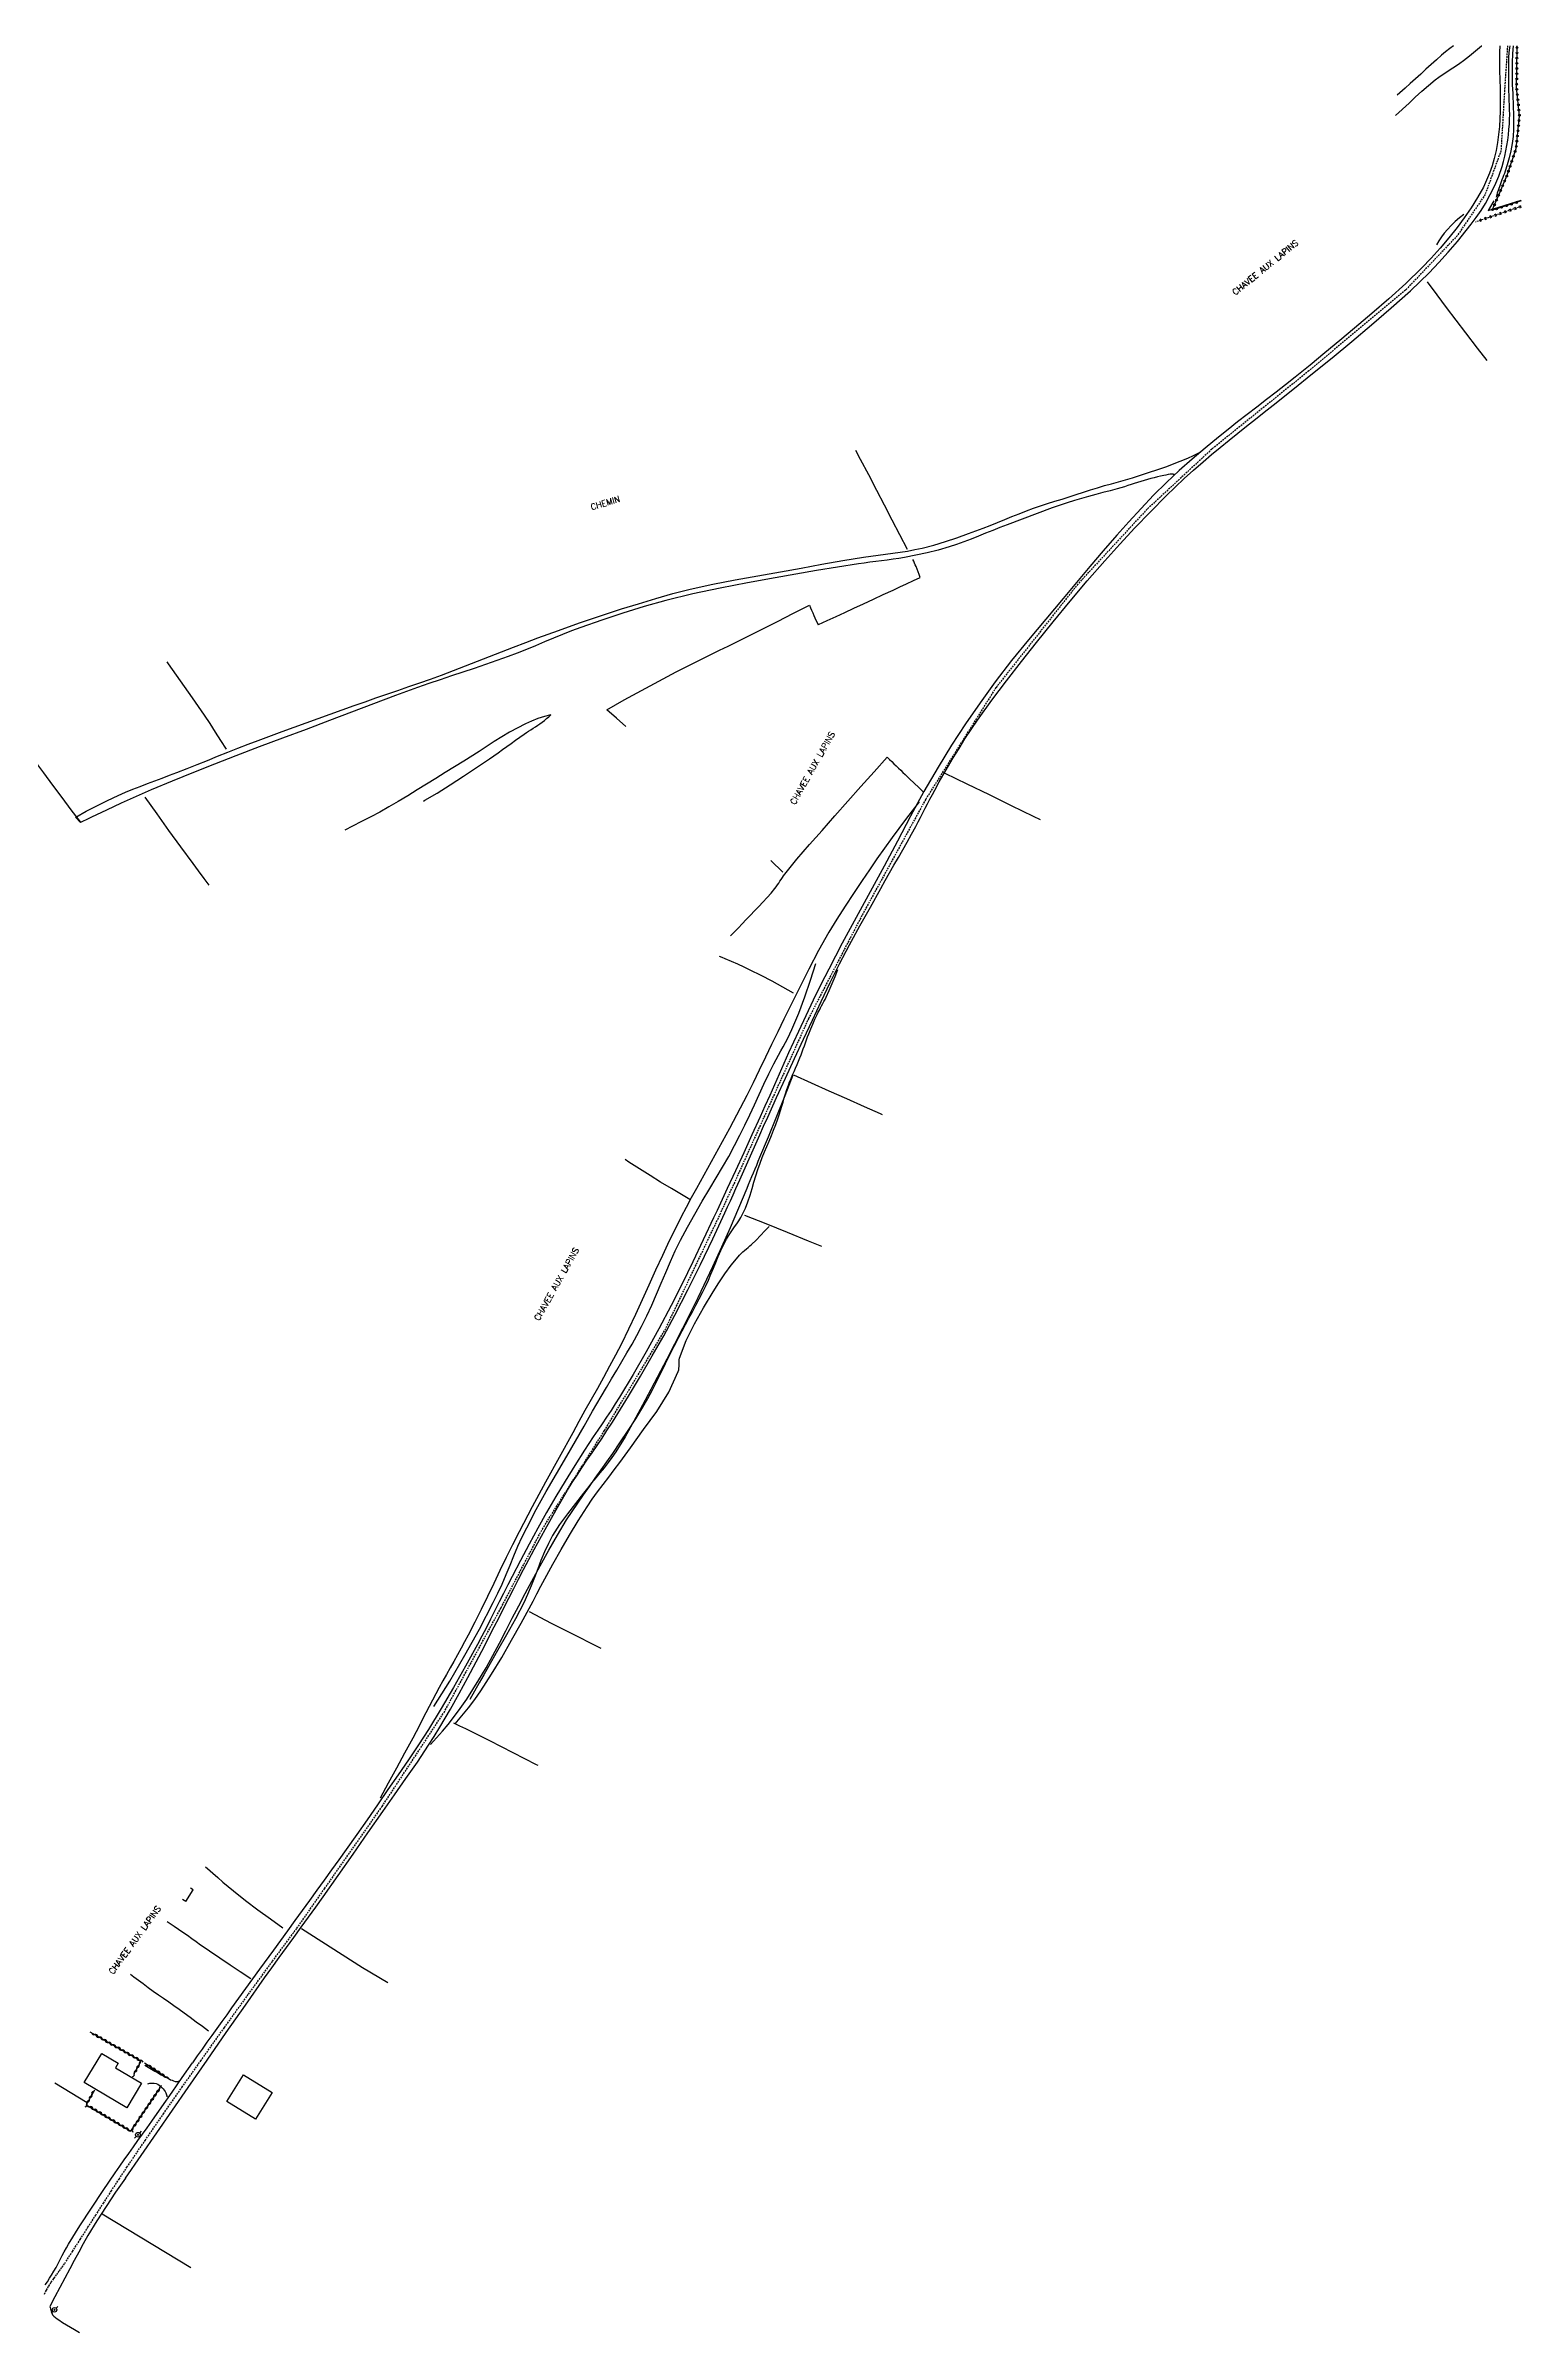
# Model space of a CAD drawing. Header units: millimetres. Extents: x 193000 to 194000, y 155000 to 156000.
# Drawn here: x 193575 to 194000, y 155342 to 156000 of the extents above; entities that cross this region are included whole.
import ezdxf
from ezdxf.enums import TextEntityAlignment as Align

# ---------------------------------------------------------------- set-up
doc = ezdxf.new("R2010")
doc.units = ezdxf.units.MM
doc.linetypes.add('DASHED', pattern=[0.75, 0.5, -0.25])
doc.layers.get('0').update_dxf_attribs({"linetype": 'CONTINUOUS'})
for name, color, linetype in [('W0001', 6, 'DASHED'), ('W0008', 7, 'CONTINUOUS'), ('W0017', 7, 'CONTINUOUS'), ('W0071', 7, 'CONTINUOUS'), ('W0101', 7, 'CONTINUOUS'), ('W0104', 1, 'CONTINUOUS'), ('W0211', 2, 'CONTINUOUS'), ('W0220', 5, 'DASHED'), ('W0300', 7, 'CONTINUOUS'), ('W0310', 3, 'CONTINUOUS'), ('W0323', 7, 'CONTINUOUS'), ('W0330', 7, 'CONTINUOUS'), ('W0473', 7, 'CONTINUOUS'), ('W0989', 7, 'CONTINUOUS')]:
    doc.layers.add(name, color=color, linetype=linetype)
doc.styles.get("Standard").update_dxf_attribs({"font": 'romans.shx', "width": 0.85})

# ---------------------------------------------------------------- blocks, each defined once
blk = doc.blocks.new('T473')
for p, q in [((-0.166667, 0.166667), (0.166667, -0.166667)), ((-0.166667, -0.166667), (0.166667, 0.166667)), ((0.500001, 0.500001), (1.000002, 1.000002)), ((-1.000002, -1.000002), (-0.500001, -0.500001))]:
    blk.add_line(p, q)
blk.add_ellipse((0, 0), major_axis=(0.471405, 0.471405), ratio=1, start_param=5.4977871438, end_param=11.780972451)
blk = doc.blocks.new('t323o')
at = {"color": 0, "linetype": 'Continuous'}
for radius in [0.25, 0.15]:
    blk.add_circle((0, 0), radius, dxfattribs=at)
blk = doc.blocks.new('t310o')
at = {"color": 0, "linetype": 'Continuous'}
for centre, start, end in [((-0.5, 0.38), 216.8699, 323.1304), ((0.5, -0.37), 36.8699, 143.1303)]:
    blk.add_arc(centre, 0.625, start, end, dxfattribs=at)
blk = doc.blocks.new('t220o')
at = {"color": 0, "linetype": 'Continuous'}
for p, q in [((-0.25, 0.25), (0.25, 0.25)), ((-0.25, -0.25), (0.25, -0.25))]:
    blk.add_line(p, q, dxfattribs=at)

msp = doc.modelspace()

# ---------------------------------------------------------------- linework, layer by layer
at = {"layer": 'W0001'}
for points in [[(193996.02, 156000), (193995.16, 155987.08), (193994.14, 155969.77), (193989.59, 155957.19), (193981.58, 155945.33), (193966.68, 155929.64), (193938.85, 155906.41), (193910.9, 155883.88), (193892.24, 155866.56), (193872.32, 155845.04), (193848.73, 155815.24), (193828.49, 155783.09), (193810.12, 155749.61), (193794.8, 155720.07), (193781.81, 155691.33), (193772.64, 155671)], [(193574.75, 155352.74), (193575.33, 155353.94), (193575.99, 155355.1), (193576.71, 155356.22), (193577.48, 155357.31), (193578.26, 155358.37), (193579.05, 155359.43), (193579.82, 155360.5), (193580.56, 155361.59), (193582.81, 155365.05), (193585.04, 155368.52), (193587.26, 155372), (193589.49, 155375.47), (193591.72, 155378.94), (193593.96, 155382.41), (193596.22, 155385.86), (193598.5, 155389.29), (193603.72, 155397), (193609.01, 155404.67), (193614.34, 155412.29), (193619.72, 155419.9), (193626.56, 155429.5), (193633.46, 155439.07), (193640.41, 155448.6), (193647.42, 155458.09), (193655.39, 155469.46), (193671.97, 155493.16), (193689.79, 155520.22), (193706.22, 155550.36), (193718.11, 155573), (193736.01, 155601.35), (193753.44, 155630.31), (193769.3, 155663.61), (193772.64, 155671)]]:
    msp.add_lwpolyline(points, dxfattribs=at)
at = {"layer": 'W0008'}
for points in [[(193993.81, 156000), (193993.75, 155998.12), (193993.7, 155996.2), (193993.69, 155994.87), (193993.7, 155993.54), (193993.73, 155992.21), (193993.78, 155990.89), (193993.83, 155989.56), (193993.87, 155988.23), (193993.9, 155986.9), (193993.91, 155985.57), (193993.91, 155983.37), (193993.9, 155981.17), (193993.85, 155978.96), (193993.7, 155976.77), (193993.45, 155974.43), (193993.14, 155972.1), (193992.72, 155969.79), (193992.18, 155967.49), (193991.56, 155965.39), (193990.84, 155963.32), (193990.01, 155961.29), (193989.07, 155959.31), (193987.4, 155956.26), (193985.54, 155953.33), (193983.56, 155950.48), (193981.5, 155947.69), (193979.12, 155944.66), (193976.64, 155941.71), (193974.05, 155938.85), (193971.39, 155936.07), (193966.7, 155931.53), (193961.85, 155927.17), (193956.91, 155922.92), (193951.96, 155918.68), (193947.73, 155915.1), (193943.46, 155911.58), (193939.17, 155908.08), (193934.86, 155904.61), (193932.12, 155902.42), (193929.36, 155900.27), (193926.6, 155898.12), (193923.82, 155895.99), (193921.05, 155893.84), (193918.3, 155891.69), (193915.56, 155889.51), (193912.84, 155887.3), (193909.01, 155884.13), (193905.21, 155880.93), (193901.46, 155877.67), (193897.82, 155874.28), (193894.12, 155870.61), (193890.54, 155866.82), (193887.03, 155862.97), (193883.56, 155859.1), (193879.61, 155854.61), (193875.72, 155850.06), (193871.88, 155845.48), (193868.05, 155840.89), (193863.08, 155834.95), (193858.11, 155829.01), (193853.22, 155823), (193848.5, 155816.86), (193844.18, 155810.87), (193839.99, 155804.79), (193835.95, 155798.62), (193832.05, 155792.35), (193827.97, 155785.33), (193824.1, 155778.18), (193820.33, 155770.99), (193816.51, 155763.83), (193812.49, 155756.44), (193808.46, 155749.05), (193804.47, 155741.65), (193800.58, 155734.19), (193798.33, 155729.74), (193796.12, 155725.26), (193793.96, 155720.76), (193791.83, 155716.25), (193790.41, 155713.2), (193789.02, 155710.13), (193787.65, 155707.06), (193786.29, 155703.98), (193784.93, 155700.9), (193783.57, 155697.82), (193782.2, 155694.75), (193780.82, 155691.68), (193778.46, 155686.5), (193776.1, 155681.33), (193773.73, 155676.16), (193771.34, 155671)], [(193773.84, 155671), (193774.99, 155673.57), (193776.13, 155676.14), (193777.27, 155678.72), (193778.41, 155681.29), (193779.54, 155683.87), (193780.69, 155686.44), (193781.83, 155689.01), (193782.99, 155691.57), (193785.55, 155697.2), (193788.13, 155702.82), (193790.72, 155708.43), (193793.33, 155714.03), (193795.87, 155719.46), (193798.42, 155724.89), (193801, 155730.3), (193803.68, 155735.66), (193806.57, 155741.15), (193809.54, 155746.6), (193812.56, 155752.01), (193815.57, 155757.43), (193816.82, 155759.66), (193818.08, 155761.88), (193819.35, 155764.1), (193820.62, 155766.32), (193821.88, 155768.54), (193823.14, 155770.76), (193824.39, 155772.99), (193825.62, 155775.23), (193826.32, 155776.54), (193827.01, 155777.85), (193827.69, 155779.16), (193828.36, 155780.48), (193829.04, 155781.8), (193829.72, 155783.11), (193830.41, 155784.42), (193831.11, 155785.72), (193832.4, 155788.05), (193833.7, 155790.37), (193835.03, 155792.68), (193836.4, 155794.96), (193838.09, 155797.73), (193839.8, 155800.47), (193841.57, 155803.19), (193843.39, 155805.86), (193847.49, 155811.57), (193851.72, 155817.18), (193856.04, 155822.73), (193860.4, 155828.23), (193865.21, 155834.2), (193870.07, 155840.11), (193875.02, 155845.96), (193880.06, 155851.73), (193884.36, 155856.5), (193888.73, 155861.21), (193893.18, 155865.84), (193897.7, 155870.4), (193900.3, 155872.91), (193902.94, 155875.38), (193905.62, 155877.81), (193908.34, 155880.19), (193910.81, 155882.29), (193913.31, 155884.36), (193915.83, 155886.4), (193918.37, 155888.42), (193920.91, 155890.44), (193923.46, 155892.45), (193926, 155894.46), (193928.53, 155896.49), (193934.21, 155901.06), (193939.9, 155905.6), (193945.57, 155910.17), (193951.17, 155914.84), (193956.85, 155919.65), (193962.51, 155924.5), (193968.07, 155929.46), (193973.45, 155934.63), (193976.25, 155937.55), (193978.96, 155940.55), (193981.58, 155943.62), (193984.12, 155946.76), (193985.6, 155948.65), (193987.04, 155950.56), (193988.41, 155952.53), (193989.67, 155954.57), (193991.07, 155957.13), (193992.37, 155959.74), (193993.51, 155962.43), (193994.47, 155965.19), (193994.9, 155966.69), (193995.27, 155968.21), (193995.58, 155969.74), (193995.85, 155971.28), (193996.07, 155972.82), (193996.26, 155974.36), (193996.42, 155975.91), (193996.56, 155977.47), (193996.63, 155978.83), (193996.66, 155980.19), (193996.64, 155981.55), (193996.6, 155982.91), (193996.54, 155984.27), (193996.49, 155985.62), (193996.45, 155986.98), (193996.44, 155988.34), (193996.44, 155989.72), (193996.42, 155991.1), (193996.41, 155992.48), (193996.4, 155993.87), (193996.41, 155995.25), (193996.45, 155996.64), (193996.54, 155998.02), (193996.67, 155999.4), (193996.75, 156000)], [(193771.34, 155671), (193770.37, 155668.9), (193769.39, 155666.8), (193768.4, 155664.71), (193767.42, 155662.61), (193764.43, 155656.26), (193761.43, 155649.9), (193758.36, 155643.58), (193755.18, 155637.32), (193751.63, 155630.64), (193747.98, 155624.02), (193744.21, 155617.46), (193740.33, 155610.97), (193739.12, 155609.03), (193737.88, 155607.11), (193736.61, 155605.2), (193735.33, 155603.31), (193734.04, 155601.42), (193732.76, 155599.53), (193731.5, 155597.62), (193730.26, 155595.7), (193727.46, 155591.27), (193724.69, 155586.81), (193721.97, 155582.33), (193719.32, 155577.8), (193716.76, 155573.24), (193714.27, 155568.63), (193711.82, 155563.99), (193709.39, 155559.36), (193708.13, 155556.91), (193706.89, 155554.46), (193705.67, 155552.01), (193704.44, 155549.55), (193703.22, 155547.09), (193701.98, 155544.64), (193700.71, 155542.2), (193699.42, 155539.77), (193696.02, 155533.57), (193692.55, 155527.41), (193688.99, 155521.3), (193685.3, 155515.27), (193682.49, 155510.88), (193679.58, 155506.56), (193676.62, 155502.28), (193673.66, 155497.99), (193670.68, 155493.66), (193667.67, 155489.34), (193664.65, 155485.04), (193661.61, 155480.74), (193659.52, 155477.81), (193657.41, 155474.88), (193655.3, 155471.96), (193653.18, 155469.04), (193651.05, 155466.12), (193648.93, 155463.21), (193646.81, 155460.29), (193644.69, 155457.37), (193640.67, 155451.82), (193636.63, 155446.28), (193632.61, 155440.73), (193628.62, 155435.15), (193627.21, 155433.18), (193625.79, 155431.2), (193624.38, 155429.23), (193622.96, 155427.25), (193621.54, 155425.28), (193620.13, 155423.3), (193618.72, 155421.32), (193617.32, 155419.33)], [(193638.11, 155443.79), (193640.21, 155446.71), (193642.32, 155449.62), (193644.43, 155452.53), (193646.55, 155455.45), (193648.66, 155458.36), (193650.77, 155461.27), (193652.87, 155464.19), (193654.97, 155467.12), (193659.3, 155473.24), (193663.61, 155479.4), (193667.89, 155485.56), (193672.17, 155491.73), (193675.49, 155496.46), (193678.82, 155501.19), (193682.11, 155505.94), (193685.32, 155510.75), (193686.97, 155513.33), (193688.58, 155515.93), (193690.15, 155518.55), (193691.69, 155521.2), (193694.2, 155525.69), (193696.63, 155530.23), (193699.02, 155534.78), (193701.4, 155539.33), (193702.83, 155542.08), (193704.24, 155544.83), (193705.64, 155547.58), (193707.04, 155550.34), (193708.44, 155553.09), (193709.85, 155555.85), (193711.27, 155558.59), (193712.71, 155561.32), (193715.78, 155567.08), (193718.87, 155572.83), (193722.04, 155578.54), (193725.34, 155584.17), (193726.69, 155586.36), (193728.09, 155588.52), (193729.51, 155590.67), (193730.96, 155592.8), (193732.41, 155594.92), (193733.85, 155597.05), (193735.29, 155599.19), (193736.7, 155601.34), (193738.28, 155603.81), (193739.86, 155606.28), (193741.42, 155608.76), (193742.95, 155611.27), (193746.38, 155617.03), (193749.77, 155622.82), (193753.07, 155628.66), (193756.27, 155634.56), (193760.02, 155641.84), (193763.63, 155649.2), (193767.16, 155656.59), (193770.64, 155664.01), (193771.45, 155665.75), (193772.25, 155667.5), (193773.05, 155669.25), (193773.84, 155671)], [(193598.05, 155386.19), (193602.55, 155392.71), (193607.05, 155399.23), (193611.56, 155405.75), (193616.08, 155412.25), (193621.57, 155420.15), (193627.07, 155428.04), (193632.59, 155435.92), (193638.11, 155443.79)], [(193574.98, 155355.42), (193575.66, 155356.35), (193576.22, 155357.32), (193576.78, 155358.26), (193577.45, 155359.35), (193578.08, 155360.46), (193578.68, 155361.58), (193579.27, 155362.71), (193579.85, 155363.84), (193580.44, 155364.96), (193581.05, 155366.08), (193581.69, 155367.18), (193584.92, 155372.39), (193588.26, 155377.53), (193591.68, 155382.62), (193595.12, 155387.69), (193596.4, 155389.56), (193597.71, 155391.42), (193599.02, 155393.27), (193600.34, 155395.12), (193601.66, 155396.97), (193602.98, 155398.82), (193604.3, 155400.67), (193605.61, 155402.52), (193608.55, 155406.72), (193611.48, 155410.92), (193614.4, 155415.12), (193617.32, 155419.33)], [(193598.05, 155386.19), (193595.23, 155382.12), (193592.49, 155378), (193589.82, 155373.83), (193587.25, 155369.6), (193585.89, 155367.24), (193584.59, 155364.84), (193583.31, 155362.42), (193582.03, 155360.01), (193580.58, 155357.32), (193579.14, 155354.63), (193577.71, 155351.94), (193576.27, 155349.24)], [(193576.27, 155349.24), (193576.37, 155348.9), (193576.48, 155348.57), (193576.59, 155348.24), (193576.7, 155347.91), (193576.78, 155347.64), (193576.85, 155347.37), (193576.95, 155347.09), (193577.09, 155346.84), (193577.47, 155346.4), (193577.91, 155346.03), (193578.38, 155345.7), (193578.84, 155345.37), (193579.94, 155344.63), (193581.07, 155343.93), (193582.22, 155343.26), (193583.35, 155342.58), (193584.79, 155341.72)]]:
    msp.add_lwpolyline(points, dxfattribs=at)
at = {"layer": 'W0017'}
for points in [[(193603.61, 155418.72), (193604.58, 155418.11), (193605.55, 155417.52), (193606.54, 155416.94), (193607.53, 155416.37), (193608.3, 155415.93), (193609.07, 155415.5), (193609.85, 155415.09), (193610.65, 155414.7), (193611.06, 155414.5), (193611.47, 155414.31), (193611.9, 155414.13), (193612.34, 155414.01), (193612.54, 155413.98), (193612.75, 155413.97), (193612.96, 155413.97), (193613.16, 155414), (193613.35, 155414.04), (193613.53, 155414.1), (193613.7, 155414.18), (193613.86, 155414.27)], [(193604.5, 155413.28), (193605.08, 155413.45), (193605.68, 155413.52), (193606.29, 155413.49), (193606.88, 155413.37), (193607.37, 155413.17), (193607.8, 155412.88), (193608.2, 155412.55), (193608.56, 155412.2), (193608.89, 155411.85), (193609.19, 155411.49), (193609.46, 155411.09), (193609.68, 155410.67), (193609.79, 155410.4), (193609.88, 155410.12), (193609.94, 155409.83), (193609.98, 155409.54)]]:
    msp.add_lwpolyline(points, dxfattribs=at)
at = {"layer": 'W0071'}
for points in [[(193583.73, 155777.96), (193586.73, 155779.63), (193589.78, 155781.22), (193592.86, 155782.74), (193595.97, 155784.19), (193598.06, 155785.1), (193600.16, 155785.96), (193602.27, 155786.79), (193604.39, 155787.6), (193606.52, 155788.4), (193608.65, 155789.19), (193610.77, 155789.99), (193612.89, 155790.81), (193615.82, 155791.96), (193618.74, 155793.12), (193621.66, 155794.28), (193624.59, 155795.44), (193627.51, 155796.6), (193630.44, 155797.75), (193633.37, 155798.89), (193636.31, 155800.01), (193643.19, 155802.58), (193650.08, 155805.11), (193656.99, 155807.6), (193663.9, 155810.07), (193667.04, 155811.17), (193670.19, 155812.26), (193673.34, 155813.34), (193676.49, 155814.41), (193679.64, 155815.49), (193682.79, 155816.58), (193685.93, 155817.69), (193689.06, 155818.82), (193692.54, 155820.12), (193696.01, 155821.45), (193699.47, 155822.81), (193702.92, 155824.18), (193706.38, 155825.55), (193709.84, 155826.9), (193713.31, 155828.23), (193716.79, 155829.53), (193722.79, 155831.7), (193728.81, 155833.82), (193734.85, 155835.88), (193740.92, 155837.85), (193745.83, 155839.38), (193750.75, 155840.87), (193755.71, 155842.27), (193760.69, 155843.55), (193767.15, 155844.97), (193773.65, 155846.2), (193780.16, 155847.35), (193786.66, 155848.52), (193792.64, 155849.63), (193798.62, 155850.73), (193804.6, 155851.79), (193810.6, 155852.77), (193812.71, 155853.08), (193814.82, 155853.36), (193816.93, 155853.63), (193819.04, 155853.91), (193821.15, 155854.21), (193823.25, 155854.54), (193825.35, 155854.93), (193827.43, 155855.38), (193830.82, 155856.26), (193834.17, 155857.28), (193837.49, 155858.38), (193840.8, 155859.54), (193842.9, 155860.3), (193845, 155861.1), (193847.08, 155861.92), (193849.16, 155862.76), (193851.23, 155863.61), (193853.31, 155864.45), (193855.39, 155865.27), (193857.48, 155866.08), (193859.51, 155866.83), (193861.56, 155867.53), (193863.61, 155868.2), (193865.68, 155868.85), (193867.74, 155869.49), (193869.81, 155870.14), (193871.86, 155870.8), (193873.91, 155871.49), (193875.91, 155872.15), (193877.92, 155872.77), (193879.94, 155873.36), (193881.97, 155873.92), (193883.99, 155874.48), (193886.02, 155875.05), (193888.04, 155875.63), (193890.04, 155876.26), (193892.69, 155877.11), (193895.32, 155877.99), (193897.94, 155878.91), (193900.55, 155879.89), (193901.77, 155880.37), (193902.98, 155880.88), (193904.19, 155881.4), (193905.38, 155881.95), (193905.97, 155882.24), (193906.55, 155882.53), (193907.12, 155882.83), (193907.69, 155883.15)], [(193899.99, 155876.53), (193899.89, 155876.58), (193899.78, 155876.62), (193899.67, 155876.64), (193899.56, 155876.65), (193898.92, 155876.63), (193898.3, 155876.53), (193897.68, 155876.39), (193897.07, 155876.25), (193896.14, 155876.06), (193895.21, 155875.86), (193894.29, 155875.64), (193893.36, 155875.4), (193892.4, 155875.14), (193891.43, 155874.85), (193890.48, 155874.56), (193889.52, 155874.26), (193888.56, 155873.95), (193887.61, 155873.65), (193886.65, 155873.35), (193885.69, 155873.06), (193883.64, 155872.47), (193881.58, 155871.9), (193879.52, 155871.35), (193877.47, 155870.79), (193875.41, 155870.23), (193873.35, 155869.66), (193871.31, 155869.05), (193869.27, 155868.42), (193864.91, 155866.94), (193860.58, 155865.36), (193856.27, 155863.73), (193851.96, 155862.11), (193849.88, 155861.31), (193847.8, 155860.48), (193845.74, 155859.64), (193843.67, 155858.79), (193841.59, 155857.96), (193839.5, 155857.16), (193837.4, 155856.41), (193835.27, 155855.72), (193832.08, 155854.81), (193828.87, 155854.03), (193825.63, 155853.33), (193822.39, 155852.7), (193820.74, 155852.41), (193819.08, 155852.15), (193817.42, 155851.92), (193815.76, 155851.7), (193814.1, 155851.5), (193812.43, 155851.28), (193810.77, 155851.06), (193809.12, 155850.82), (193803.1, 155849.88), (193797.09, 155848.92), (193791.09, 155847.91), (193785.1, 155846.83), (193777.21, 155845.37), (193769.31, 155843.87), (193761.45, 155842.22), (193753.64, 155840.33), (193747.44, 155838.59), (193741.3, 155836.68), (193735.21, 155834.64), (193729.14, 155832.5), (193726.51, 155831.53), (193723.89, 155830.5), (193721.29, 155829.45), (193718.7, 155828.37), (193716.1, 155827.29), (193713.51, 155826.22), (193710.9, 155825.18), (193708.27, 155824.18), (193705.02, 155823), (193701.76, 155821.87), (193698.49, 155820.76), (193695.21, 155819.67), (193691.93, 155818.58), (193688.66, 155817.49), (193685.39, 155816.37), (193682.13, 155815.22), (193675.78, 155812.9), (193669.45, 155810.52), (193663.13, 155808.12), (193656.8, 155805.73), (193650.06, 155803.2), (193643.31, 155800.69), (193636.57, 155798.16), (193629.84, 155795.58), (193623.73, 155793.19), (193617.63, 155790.78), (193611.55, 155788.32), (193605.5, 155785.78), (193601.17, 155783.89), (193596.86, 155781.95), (193592.57, 155779.96), (193588.3, 155777.94), (193587.51, 155777.55), (193586.71, 155777.16), (193585.92, 155776.76), (193585.14, 155776.35)], [(193585.1, 155776.36), (193583.71, 155777.96)]]:
    msp.add_lwpolyline(points, dxfattribs=at)
at = {"layer": 'W0101'}
for points in [[(193591.23, 155422.08), (193595.99, 155419.22), (193595.21, 155417.92), (193602.66, 155413.45), (193598.42, 155406.37), (193586.2, 155413.7), (193591.23, 155422.08)], [(193627.27, 155408.25), (193632.1, 155415.93), (193640.31, 155410.77), (193635.48, 155403.09), (193627.27, 155408.25)]]:
    msp.add_lwpolyline(points, close=True, dxfattribs=at)
at = {"layer": 'W0104'}
for points in [[(193615.4, 155465.78), (193617.54, 155469.11), (193616.76, 155469.59)], [(193615.4, 155465.78), (193614.49, 155466.35)]]:
    msp.add_lwpolyline(points, dxfattribs=at)
at = {"layer": 'W0211'}
for points in [[(193980.44, 156000), (193979.4, 155999.19), (193978.21, 155998.24), (193977.05, 155997.26), (193975.53, 155995.91), (193974.02, 155994.56), (193972.52, 155993.2), (193971.02, 155991.84), (193969.52, 155990.47), (193968.02, 155989.11), (193966.51, 155987.75), (193965, 155986.4), (193964.29, 155985.77)], [(193997.67, 156000), (193997.5, 155997.74), (193997.4, 155995.11), (193997.34, 155992.49), (193997.34, 155991.23), (193997.36, 155989.97), (193997.41, 155988.71), (193997.47, 155987.46), (193997.53, 155986.2), (193997.59, 155984.95), (193997.64, 155983.69), (193997.67, 155982.43), (193997.72, 155980.3), (193997.79, 155978.16), (193997.79, 155976.01), (193997.65, 155973.87), (193997.37, 155971.81), (193996.97, 155969.77), (193996.49, 155967.74), (193995.95, 155965.74), (193995.77, 155965.11), (193995.56, 155964.49), (193995.34, 155963.87), (193995.11, 155963.25), (193994.87, 155962.64), (193994.64, 155962.03), (193994.41, 155961.42), (193994.19, 155960.8), (193993.82, 155959.7), (193993.45, 155958.61), (193993.08, 155957.51), (193992.73, 155956.41)], [(193683.9, 155782.55), (193684.29, 155782.77), (193687.78, 155784.83), (193691.6, 155787.22), (193695.37, 155789.69), (193699.11, 155792.2), (193702.84, 155794.74), (193704.1, 155795.61), (193705.36, 155796.49), (193706.61, 155797.38), (193707.86, 155798.27), (193709.1, 155799.17), (193710.35, 155800.06), (193711.61, 155800.94), (193712.87, 155801.82), (193713.51, 155802.25), (193714.16, 155802.68), (193714.82, 155803.1), (193715.47, 155803.52), (193716.13, 155803.95), (193716.78, 155804.38), (193717.42, 155804.82), (193718.05, 155805.28), (193718.7, 155805.78), (193719.34, 155806.3), (193719.97, 155806.84), (193720.58, 155807.39)], [(193826.59, 155782.3), (193824.6, 155779.78), (193822.65, 155777.24), (193820.72, 155774.68), (193818.82, 155772.09), (193816.61, 155769.01), (193814.45, 155765.91), (193812.31, 155762.78), (193810.2, 155759.65), (193807.73, 155755.98), (193805.26, 155752.3), (193802.86, 155748.58), (193800.56, 155744.79), (193797.64, 155739.54), (193794.87, 155734.2), (193792.19, 155728.82), (193789.5, 155723.45), (193787.68, 155719.8), (193785.89, 155716.14), (193784.11, 155712.47), (193782.34, 155708.79), (193780.56, 155705.12), (193778.77, 155701.45), (193776.96, 155697.8), (193775.11, 155694.16), (193772.02, 155688.33), (193768.85, 155682.54), (193765.64, 155676.77), (193762.45, 155671)], [(193778.49, 155671), (193779.03, 155672.85), (193779.58, 155674.7), (193780.17, 155676.53), (193780.81, 155678.35), (193781.42, 155679.95), (193782.07, 155681.54), (193782.73, 155683.13), (193783.39, 155684.7), (193784.06, 155686.28), (193784.71, 155687.87), (193785.34, 155689.47), (193785.93, 155691.07), (193786.34, 155692.27), (193786.72, 155693.48), (193787.08, 155694.69), (193787.43, 155695.9), (193787.77, 155697.12), (193788.14, 155698.33), (193788.52, 155699.53), (193788.94, 155700.73), (193789.32, 155701.74), (193789.73, 155702.74), (193790.15, 155703.73), (193790.59, 155704.72), (193791.02, 155705.71), (193791.46, 155706.7), (193791.88, 155707.69), (193792.29, 155708.69), (193792.62, 155709.55), (193792.93, 155710.4), (193793.24, 155711.27), (193793.55, 155712.13), (193793.85, 155712.99), (193794.17, 155713.85), (193794.49, 155714.71), (193794.82, 155715.56), (193795.4, 155716.97), (193795.99, 155718.38), (193796.61, 155719.78), (193797.25, 155721.16), (193797.56, 155721.79), (193797.87, 155722.41), (193798.2, 155723.02), (193798.53, 155723.63), (193798.86, 155724.24), (193799.19, 155724.86), (193799.51, 155725.48), (193799.81, 155726.1), (193800.71, 155728.07), (193801.58, 155730.05), (193802.41, 155732.05), (193803.2, 155734.06)], [(193762.45, 155671), (193760.98, 155668.3), (193759.53, 155665.59), (193758.11, 155662.87), (193756.71, 155660.13), (193754.65, 155655.94), (193752.66, 155651.72), (193750.72, 155647.48), (193748.8, 155643.22), (193746.89, 155638.96), (193744.94, 155634.72), (193742.94, 155630.5), (193740.87, 155626.32), (193739.2, 155623.08), (193737.48, 155619.86), (193735.72, 155616.66), (193733.95, 155613.48), (193732.16, 155610.3), (193730.38, 155607.12), (193728.6, 155603.94), (193726.85, 155600.74), (193722.95, 155593.62), (193719.05, 155586.5), (193715.19, 155579.36), (193711.41, 155572.18), (193709.53, 155568.49), (193707.69, 155564.77), (193705.88, 155561.05), (193704.09, 155557.31), (193702.29, 155553.58), (193700.47, 155549.86), (193698.62, 155546.15), (193696.72, 155542.46), (193695.72, 155540.56), (193694.69, 155538.67), (193693.64, 155536.79), (193692.59, 155534.91), (193691.53, 155533.04), (193690.48, 155531.16), (193689.43, 155529.28), (193688.4, 155527.39), (193687.44, 155525.58), (193686.48, 155523.76), (193685.53, 155521.94), (193684.59, 155520.12), (193683.64, 155518.3), (193682.69, 155516.48), (193681.74, 155514.66), (193680.78, 155512.85), (193678.45, 155508.51), (193676.11, 155504.19), (193673.75, 155499.88), (193671.38, 155495.57)], [(193685.92, 155511.02), (193687.66, 155512.88), (193689.34, 155514.8), (193690.97, 155516.76), (193692.54, 155518.77), (193694.48, 155521.38), (193696.34, 155524.06), (193698.13, 155526.78), (193699.85, 155529.55), (193701.89, 155533.03), (193703.86, 155536.56), (193705.75, 155540.12), (193707.61, 155543.71), (193709.45, 155547.3), (193711.29, 155550.88), (193713.17, 155554.46), (193715.09, 155558.01), (193717.52, 155562.44), (193719.96, 155566.88), (193722.46, 155571.28), (193725.08, 155575.61), (193726.66, 155578.06), (193728.29, 155580.48), (193729.96, 155582.88), (193731.65, 155585.25), (193733.35, 155587.62), (193735.05, 155590), (193736.72, 155592.38), (193738.37, 155594.79), (193740.6, 155598.08), (193742.82, 155601.37), (193745, 155604.7), (193747.07, 155608.09), (193748.46, 155610.55), (193749.8, 155613.04), (193751.09, 155615.56), (193752.36, 155618.09), (193753.6, 155620.62), (193754.85, 155623.15), (193756.11, 155625.68), (193757.4, 155628.2), (193758.37, 155630.05), (193759.35, 155631.89), (193760.33, 155633.73), (193761.32, 155635.57), (193762.3, 155637.42), (193763.27, 155639.27), (193764.21, 155641.13), (193765.14, 155643), (193765.91, 155644.67), (193766.65, 155646.36), (193767.35, 155648.06), (193768.05, 155649.77), (193768.76, 155651.47), (193769.49, 155653.16), (193770.28, 155654.83), (193771.12, 155656.46), (193771.66, 155657.38), (193772.24, 155658.27), (193772.85, 155659.14), (193773.48, 155660), (193774.1, 155660.87), (193774.7, 155661.75), (193775.26, 155662.66), (193775.76, 155663.6), (193776.57, 155665.4), (193777.28, 155667.24), (193777.91, 155669.11), (193778.49, 155671)]]:
    msp.add_lwpolyline(points, dxfattribs=at)
at = {"layer": 'W0220'}
msp.add_lwpolyline([(194000, 155953.73), (193990.47, 155950.47), (193986.81, 155949.24)], dxfattribs=at)
at = {"layer": 'W0300'}
for points in [[(193998.7, 155999.63), (193998.76, 156000)], [(193992.04, 155955.35), (193990.5, 155952.59), (194000, 155955.56)], [(193983.48, 155951.41), (193982.2, 155950.43), (193980.98, 155949.38), (193979.82, 155948.26), (193978.71, 155947.09), (193977.83, 155946.05), (193977.01, 155944.97), (193976.25, 155943.85), (193975.54, 155942.68)], [(193766.36, 155671), (193768.2, 155674.07), (193770.01, 155677.16), (193771.78, 155680.28), (193773.48, 155683.44), (193774.97, 155686.34), (193776.41, 155689.26), (193777.81, 155692.21), (193779.18, 155695.16), (193780.55, 155698.12), (193781.92, 155701.07), (193783.33, 155704.01), (193784.77, 155706.93), (193785.41, 155708.17), (193786.07, 155709.4), (193786.75, 155710.62), (193787.43, 155711.83), (193788.1, 155713.06), (193788.76, 155714.29), (193789.38, 155715.54), (193789.97, 155716.81), (193791.92, 155721.47), (193793.72, 155726.19), (193795.35, 155730.97), (193796.82, 155735.8)], [(193790.25, 155703.66), (193787.91, 155697.71), (193785.53, 155691.77), (193783.11, 155685.84), (193780.67, 155679.93), (193780.2, 155678.82), (193779.73, 155677.7), (193779.27, 155676.58), (193778.8, 155675.47), (193778.34, 155674.35), (193777.87, 155673.23), (193777.4, 155672.12), (193776.94, 155671)], [(193686.87, 155521.91), (193691.43, 155529.23), (193695.8, 155536.67), (193699.99, 155544.21), (193703.98, 155551.85), (193705.28, 155554.5), (193706.5, 155557.18), (193707.66, 155559.89), (193708.8, 155562.61), (193709.93, 155565.32), (193711.09, 155568.03), (193712.31, 155570.72), (193713.59, 155573.37), (193716.34, 155578.61), (193719.25, 155583.77), (193722.22, 155588.88), (193725.17, 155594.01), (193727.63, 155598.31), (193730.11, 155602.61), (193732.59, 155606.9), (193735.07, 155611.19), (193736.54, 155613.7), (193738.02, 155616.2), (193739.51, 155618.69), (193741, 155621.19), (193742.48, 155623.69), (193743.93, 155626.22), (193745.33, 155628.76), (193746.69, 155631.33), (193748.19, 155634.39), (193749.61, 155637.49), (193750.97, 155640.61), (193752.29, 155643.74), (193753.62, 155646.88), (193754.97, 155650), (193756.39, 155653.1), (193757.89, 155656.16), (193759.89, 155659.93), (193761.99, 155663.66), (193764.16, 155667.34), (193766.36, 155671)], [(193776.94, 155671), (193774.56, 155665.35), (193772.14, 155659.71), (193769.67, 155654.1), (193767.12, 155648.52), (193762.85, 155639.59), (193758.44, 155630.74), (193753.91, 155621.95), (193749.3, 155613.19), (193746.9, 155608.63), (193744.49, 155604.07), (193741.97, 155599.57), (193739.23, 155595.19), (193738.16, 155593.64), (193737.03, 155592.12), (193735.86, 155590.64), (193734.67, 155589.18), (193733.47, 155587.73), (193732.27, 155586.27), (193731.09, 155584.8), (193729.93, 155583.31), (193727.63, 155580.34), (193725.31, 155577.38), (193723.07, 155574.33), (193721.06, 155571.14), (193719.83, 155568.81), (193718.72, 155566.41), (193717.71, 155563.98), (193716.76, 155561.52), (193715.83, 155559.06), (193714.88, 155556.61), (193713.87, 155554.18), (193712.77, 155551.79), (193710.37, 155547.13), (193707.82, 155542.55), (193705.21, 155538), (193702.62, 155533.45), (193701.29, 155531.08), (193699.94, 155528.7), (193698.58, 155526.33), (193697.22, 155523.97)]]:
    msp.add_lwpolyline(points, dxfattribs=at)
at = {"layer": 'W0310'}
for points in [[(193600.51, 155416.12), (193602.59, 155419.87), (193587.9, 155428.22)], [(193603.5, 155419.39), (193609.76, 155415.22)], [(193589.11, 155411.52), (193586.77, 155407.29), (193599.6, 155399.67), (193608.04, 155412.14)]]:
    msp.add_lwpolyline(points, dxfattribs=at)
at = {"layer": 'W0323'}
msp.add_lwpolyline([(194000, 155955.34), (193995.86, 155953.96), (193991.62, 155952.62), (193993.6, 155957.27), (193995.9, 155962.71), (193998.5, 155970.42), (193999.47, 155979.76), (193998.65, 155988.01), (193998.73, 155993.54), (193998.76, 156000)], dxfattribs=at)
at = {"layer": 'W0330'}
for points in [[(193967.67, 155983.42), (193969.47, 155985.2), (193971.33, 155986.92), (193973.25, 155988.58), (193975.23, 155990.18), (193976.21, 155990.92), (193977.21, 155991.62), (193978.23, 155992.3), (193979.27, 155992.96), (193980.3, 155993.62), (193981.32, 155994.29), (193982.33, 155994.99), (193983.32, 155995.72), (193985.1, 155997.08), (193986.85, 155998.48), (193988.54, 155999.96), (193988.59, 156000)], [(193963.79, 155979.92), (193967.67, 155983.42)], [(193972.92, 155932.01), (193975.63, 155928.31), (193978.36, 155924.64), (193981.12, 155920.98), (193983.9, 155917.33), (193987.31, 155912.93), (193990.11, 155909.37)], [(193808.3, 155883.57), (193809.64, 155881.01), (193811.99, 155876.53), (193814.33, 155872.06), (193816.55, 155867.81), (193818.76, 155863.56), (193820.98, 155859.31), (193823.19, 155855.05)], [(193826.88, 155846.94), (193826.61, 155847.73), (193826.32, 155848.51), (193826.02, 155849.29), (193825.71, 155850.07), (193825.5, 155850.57), (193825.28, 155851.07), (193825.05, 155851.57), (193824.82, 155852.07)], [(193797.6, 155833.38), (193800.15, 155834.54), (193802.69, 155835.71), (193805.23, 155836.88), (193807.77, 155838.05), (193810.61, 155839.35), (193813.44, 155840.67), (193816.27, 155841.98), (193819.1, 155843.3), (193821.04, 155844.21), (193822.99, 155845.12), (193824.94, 155846.03), (193826.88, 155846.94)], [(193736.7, 155808.86), (193741.64, 155811.66), (193746.62, 155814.4), (193751.61, 155817.1), (193756.64, 155819.74), (193759.11, 155821.02), (193761.59, 155822.27), (193764.09, 155823.51), (193766.59, 155824.73), (193769.09, 155825.95), (193771.59, 155827.17), (193774.09, 155828.4), (193776.58, 155829.64), (193781.19, 155831.96), (193785.81, 155834.29), (193790.41, 155836.63), (193795.02, 155838.98)], [(193795.02, 155838.98), (193795.32, 155838.22), (193795.63, 155837.47), (193795.95, 155836.71), (193796.27, 155835.96), (193796.57, 155835.29), (193796.88, 155834.62), (193797.2, 155833.95), (193797.52, 155833.28)], [(193609.99, 155822.6), (193610.37, 155822.06), (193613.84, 155817.16), (193617.29, 155812.23), (193620.69, 155807.27), (193622.31, 155804.85), (193623.9, 155802.41), (193625.47, 155799.96), (193627.03, 155797.5)], [(193720.58, 155807.39), (193718.69, 155806.88), (193716.83, 155806.28), (193715, 155805.59), (193713.21, 155804.8), (193708.63, 155802.39), (193704.21, 155799.67), (193699.88, 155796.83), (193695.51, 155794.08), (193692.81, 155792.42), (193690.12, 155790.76), (193687.43, 155789.09), (193684.74, 155787.42), (193682.05, 155785.75), (193679.34, 155784.1), (193676.63, 155782.47), (193673.9, 155780.86), (193671.32, 155779.41), (193668.7, 155778.03), (193666.06, 155776.68), (193663.42, 155775.34), (193661.22, 155774.2)], [(193742.16, 155803.99), (193742.15, 155804), (193739.43, 155806.43), (193736.7, 155808.86)], [(193585.15, 155776.58), (193582.47, 155780.07), (193579.82, 155783.58), (193577.18, 155787.1), (193574.57, 155790.64), (193571.71, 155794.55), (193568.88, 155798.47), (193566.06, 155802.41), (193565.72, 155802.88)], [(193772.32, 155743.76), (193772.51, 155743.95), (193773.57, 155745.02), (193774.61, 155746.1), (193775.62, 155747.2), (193776.8, 155748.48), (193778, 155749.74), (193779.21, 155750.99), (193780.42, 155752.24), (193781.62, 155753.49), (193782.8, 155754.77), (193783.95, 155756.08), (193785.07, 155757.42), (193785.45, 155757.91), (193785.82, 155758.42), (193786.17, 155758.94), (193786.52, 155759.47), (193786.86, 155759.99), (193787.21, 155760.51), (193787.57, 155761.03), (193787.94, 155761.53), (193791.41, 155765.82), (193795.01, 155770.01), (193798.68, 155774.13), (193802.33, 155778.26), (193806.08, 155782.51), (193809.84, 155786.75), (193813.63, 155790.96), (193817.44, 155795.16)], [(193817.44, 155795.16), (193818.08, 155794.54), (193818.72, 155793.92), (193819.36, 155793.29), (193820.01, 155792.67), (193820.65, 155792.05), (193821.29, 155791.43), (193821.93, 155790.81), (193822.57, 155790.19), (193823.87, 155788.94), (193825.17, 155787.69), (193826.47, 155786.44), (193827.77, 155785.18)], [(193834.01, 155790.58), (193840.37, 155787.5), (193846.72, 155784.42), (193853.07, 155781.32), (193859.42, 155778.22), (193861.43, 155777.23)], [(193603.68, 155783.72), (193607.07, 155778.91), (193610.5, 155774.12), (193613.95, 155769.35), (193617.43, 155764.6), (193619.04, 155762.43), (193620.67, 155760.28), (193622.11, 155758.37)], [(193787.39, 155762.05), (193783.94, 155765.49)], [(193790.4, 155727.3), (193787.33, 155729.03), (193784.24, 155730.71), (193781.11, 155732.34), (193777.96, 155733.92), (193776.18, 155734.77), (193774.37, 155735.59), (193772.56, 155736.38), (193770.74, 155737.16), (193769.89, 155737.52), (193769.15, 155737.82)], [(193816.09, 155692.21), (193815.49, 155692.48), (193810.83, 155694.55), (193805.75, 155696.8), (193800.67, 155699.07), (193795.6, 155701.34), (193790.53, 155703.62)], [(193755.25, 155671), (193752.17, 155672.88), (193749.11, 155674.77), (193746.06, 155676.69), (193743.02, 155678.63), (193741.93, 155679.35)], [(193760.54, 155667.84), (193755.25, 155671)], [(193692.99, 155516.91), (193694.94, 155519.21), (193696.83, 155521.57), (193698.65, 155523.98), (193700.39, 155526.45), (193703.48, 155531.2), (193706.4, 155536.05), (193709.22, 155540.97), (193712.01, 155545.89), (193713.18, 155548), (193714.32, 155550.12), (193715.44, 155552.25), (193716.56, 155554.38), (193717.67, 155556.52), (193718.79, 155558.65), (193719.94, 155560.77), (193721.11, 155562.88), (193723.49, 155567.07), (193725.91, 155571.24), (193728.39, 155575.37), (193731, 155579.43), (193732.48, 155581.6), (193734.03, 155583.74), (193735.61, 155585.85), (193737.21, 155587.94), (193738.81, 155590.02), (193740.4, 155592.13), (193741.95, 155594.25), (193743.46, 155596.41), (193747.19, 155601.63), (193751.03, 155606.87), (193754.55, 155612.4), (193757.23, 155618.38), (193757.36, 155618.84), (193757.43, 155619.32), (193757.46, 155619.8), (193757.46, 155620.27), (193757.47, 155620.75), (193757.48, 155621.22), (193757.54, 155621.7), (193757.64, 155622.17), (193759.49, 155627.23), (193761.87, 155632.06), (193764.53, 155636.7), (193767.27, 155641.27), (193768.91, 155643.91), (193770.62, 155646.5), (193772.46, 155649.01), (193774.45, 155651.4), (193774.89, 155651.88), (193775.37, 155652.34), (193775.85, 155652.78), (193776.35, 155653.21), (193776.85, 155653.63), (193777.35, 155654.05), (193777.85, 155654.48), (193778.33, 155654.93), (193779.63, 155656.2), (193780.92, 155657.49), (193782.18, 155658.8), (193783.43, 155660.13)], [(193798.6, 155654.32), (193794.75, 155655.9), (193788.65, 155658.38), (193782.55, 155660.83), (193776.44, 155663.28)], [(193714.34, 155549.22), (193720.67, 155545.95), (193727.02, 155542.71), (193733.38, 155539.5), (193734.9, 155538.74)], [(193692.5, 155517.19), (193694.24, 155516.38), (193695.99, 155515.55), (193697.72, 155514.71), (193699.46, 155513.86), (193702.85, 155512.16), (193706.23, 155510.44), (193709.61, 155508.71), (193712.97, 155506.97), (193716.34, 155505.22), (193716.77, 155504.99)], [(193621.09, 155475.81), (193621.71, 155475.26), (193623.18, 155473.97), (193624.66, 155472.68), (193626.14, 155471.4), (193627.64, 155470.13), (193629.16, 155468.89), (193632.65, 155466.12), (193636.2, 155463.41), (193639.78, 155460.76), (193643.41, 155458.16)], [(193634.12, 155443.54), (193631.14, 155445.51), (193628.17, 155447.49), (193625.21, 155449.48), (193622.25, 155451.49), (193620.97, 155452.37), (193619.7, 155453.26), (193618.42, 155454.16), (193617.15, 155455.06), (193615.88, 155455.96), (193614.61, 155456.85), (193613.33, 155457.74), (193612.04, 155458.62), (193610.04, 155459.97)], [(193673.6, 155442.42), (193666.29, 155446.7), (193648.74, 155457.9)], [(193599.54, 155444.9), (193600.52, 155444.13), (193603.14, 155442.15), (193604.6, 155441.07), (193606.07, 155440.01), (193607.55, 155438.96), (193609.04, 155437.92), (193610.53, 155436.88), (193612.01, 155435.84), (193613.49, 155434.79), (193614.97, 155433.73), (193616.72, 155432.46), (193618.47, 155431.18), (193620.22, 155429.89), (193621.95, 155428.59)], [(193577.7, 155413.58), (193587.02, 155407.91)], [(193591.39, 155375.84), (193616.9, 155360.41)]]:
    msp.add_lwpolyline(points, dxfattribs=at)

# ---------------------------------------------------------------- block references
at = {"layer": 'W0220'}
for p, rotation in [((193988.23, 155949.72), 198.6412840167647), ((193989.65, 155950.2), 198.6412840167647), ((193991.08, 155950.68), 198.8666448394438), ((193992.49, 155951.16), 198.8666448394438), ((193993.91, 155951.65), 198.8666448394438), ((193995.33, 155952.13), 198.8666448394438), ((193996.75, 155952.62), 198.8666448394438), ((193998.17, 155953.1), 198.8666448394438), ((193999.59, 155953.59), 198.8666448394438)]:
    msp.add_blockref('t220o', p, dxfattribs=dict(at, rotation=rotation))
at = {"layer": 'W0310'}
for p, rotation in [((193589.21, 155427.47), 150.3971639438604), ((193590.51, 155426.73), 150.3971639438604), ((193591.82, 155425.99), 150.3971639438604), ((193593.12, 155425.25), 150.3971639438604), ((193594.43, 155424.51), 150.3971639438604), ((193595.73, 155423.77), 150.3971639438604), ((193597.03, 155423.03), 150.3971639438604), ((193598.34, 155422.29), 150.3971639438604), ((193599.64, 155421.55), 150.3971639438604), ((193600.6, 155416.28), 60.90883226417948), ((193600.95, 155420.81), 150.3971639438604), ((193601.33, 155417.59), 60.90883226417948), ((193602.25, 155420.06), 150.3971639438604), ((193602.05, 155418.9), 60.90883226417948), ((193604.74, 155418.56), 326.3099366962431), ((193605.99, 155417.73), 326.3099366962431), ((193607.24, 155416.9), 326.3099366962431), ((193608.49, 155416.06), 326.3099366962431), ((193609.74, 155415.23), 326.3099366962431), ((193587.66, 155408.9), 241.0427791530494), ((193588.38, 155410.21), 241.0427791530494), ((193605.34, 155408.16), 55.92280425643671), ((193606.18, 155409.4), 55.92280425643671), ((193607.02, 155410.64), 55.92280425643671), ((193607.86, 155411.88), 55.92280425643671), ((193586.93, 155407.58), 241.0427791530494), ((193587.77, 155406.7), 329.3148255319385), ((193589.06, 155405.93), 329.3148255319385), ((193590.35, 155405.16), 329.3148255319385), ((193591.64, 155404.4), 329.3148255319385), ((193592.93, 155403.63), 329.3148255319385), ((193594.22, 155402.87), 329.3148255319385), ((193595.51, 155402.1), 329.3148255319385), ((193601.14, 155401.94), 55.92280425643671), ((193601.98, 155403.19), 55.92280425643671), ((193602.82, 155404.43), 55.92280425643671), ((193603.66, 155405.67), 55.92280425643671), ((193604.5, 155406.91), 55.92280425643671), ((193596.8, 155401.34), 329.3148255319385), ((193598.09, 155400.57), 329.3148255319385), ((193599.38, 155399.81), 329.3148255319385), ((193600.3, 155400.7), 55.92280425643671)]:
    msp.add_blockref('t310o', p, dxfattribs=dict(at, rotation=rotation))
at = {"layer": 'W0323'}
for p, rotation in [((193998.73, 155994.93), 89.72222426361115), ((193998.74, 155996.43), 89.72222426361115), ((193998.76, 155999.43), 89.72222426361115), ((193998.75, 155997.93), 89.72222426361115), ((193998.67, 155988.93), 89.23389320476831), ((193998.69, 155990.43), 89.23389320476831), ((193998.71, 155991.93), 89.23389320476831), ((193998.73, 155993.43), 89.23389320476831), ((193998.71, 155987.43), 95.68788157093593), ((193998.86, 155985.94), 95.68788157093593), ((193999.01, 155984.44), 95.68788157093593), ((193999.16, 155982.95), 95.68788157093593), ((193999.31, 155981.46), 95.68788157093593), ((193999.03, 155975.49), 84.03216396753683), ((193999.18, 155976.98), 84.03216396753683), ((193999.34, 155978.47), 84.03216396753683), ((193999.45, 155979.97), 95.68788157093593), ((193997.73, 155968.14), 71.37798539745515), ((193998.21, 155969.56), 71.37798539745515), ((193998.56, 155971.01), 84.03216396753683), ((193998.72, 155972.51), 84.03216396753683), ((193998.87, 155974), 84.03216396753683), ((193995.21, 155961.08), 67.04969516096853), ((193995.8, 155962.46), 67.04969516096853), ((193996.29, 155963.88), 71.37798539745515), ((193996.77, 155965.3), 71.37798539745515), ((193997.25, 155966.72), 71.37798539745515), ((193992.87, 155955.56), 67.03976808840419), ((193993.46, 155956.94), 67.03976808840419), ((193994.04, 155958.32), 67.04969516096853), ((193994.63, 155959.7), 67.04969516096853), ((193998.58, 155954.86), 198.3977178097334), ((193991.7, 155952.8), 67.03976808840419), ((193992.29, 155954.18), 67.03976808840419), ((193992.87, 155953.01), 197.5948232048963), ((193994.3, 155953.47), 197.5948232048963), ((193995.73, 155953.92), 197.5948232048963), ((193997.15, 155954.39), 198.3977178097334)]:
    msp.add_blockref('t323o', p, dxfattribs=dict(at, rotation=rotation))
at = {"layer": 'W0473'}
for p in [(193601.66, 155398.63), (193577.63, 155348.25)]:
    msp.add_blockref('T473', p, dxfattribs=at)

# ---------------------------------------------------------------- texts
at = {"layer": 'W0989'}
msp.add_text('CHAVEE AUX LAPINS   ', height=1.75, rotation=38.9808, dxfattribs=at).set_placement((193917.65, 155928.05))
msp.add_text('CHEMIN', height=1.75, rotation=16.84778, dxfattribs=at).set_placement((193736.23, 155868.37), align=Align.MIDDLE)
for rotation, p in [(60.66675, (193796.48, 155793.11)), (60.66675, (193722.79, 155644.56)), (53.9721, (193601.46, 155455.68))]:
    msp.add_text('CHAVEE AUX LAPINS  ', height=1.75, rotation=rotation, dxfattribs=at).set_placement(p, align=Align.MIDDLE_CENTER)

doc.saveas('drawing.dxf')
